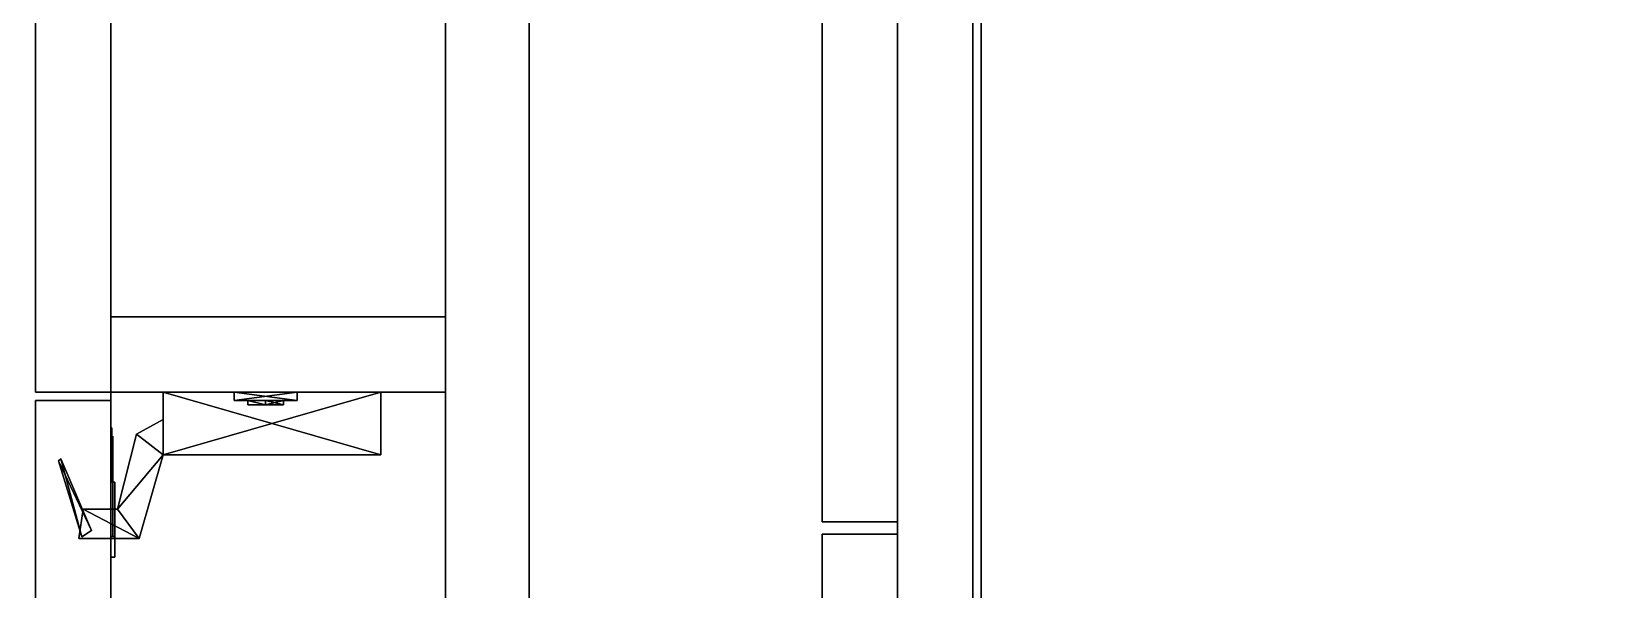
# Model space of a CAD drawing. Extents: x 0 to 4068, y -4475 to 0.
# Drawn here: x 1596 to 1969.8, y -917.3 to -783.7 of the extents above; entities that cross this region are included whole.
import ezdxf

# ---------------------------------------------------------------- set-up
doc = ezdxf.new("R2010")
doc.units = 0
for name, color, linetype in [('LAYER0', 7, 'CONTINUOUS'), ('LAYER102', 253, 'CONTINUOUS'), ('LAYER103', 28, 'CONTINUOUS'), ('LAYER104', 253, 'CONTINUOUS'), ('LAYER105', 253, 'CONTINUOUS'), ('LAYER106', 253, 'CONTINUOUS'), ('LAYER107', 253, 'CONTINUOUS'), ('LAYER108', 253, 'CONTINUOUS'), ('LAYER109', 253, 'CONTINUOUS'), ('LAYER110', 7, 'CONTINUOUS'), ('LAYER112', 7, 'CONTINUOUS'), ('LAYER114', 7, 'CONTINUOUS'), ('LAYER115', 7, 'CONTINUOUS'), ('LAYER12', 7, 'CONTINUOUS'), ('LAYER128', 253, 'CONTINUOUS'), ('LAYER130', 253, 'CONTINUOUS'), ('LAYER132', 253, 'CONTINUOUS'), ('LAYER133', 253, 'CONTINUOUS'), ('LAYER17', 7, 'CONTINUOUS'), ('LAYER207', 253, 'CONTINUOUS'), ('LAYER208', 253, 'CONTINUOUS'), ('LAYER209', 253, 'CONTINUOUS'), ('LAYER210', 253, 'CONTINUOUS'), ('LAYER212', 253, 'CONTINUOUS'), ('LAYER213', 7, 'CONTINUOUS'), ('LAYER214', 7, 'CONTINUOUS'), ('LAYER215', 7, 'CONTINUOUS'), ('LAYER216', 7, 'CONTINUOUS'), ('LAYER217', 7, 'CONTINUOUS'), ('LAYER218', 7, 'CONTINUOUS'), ('LAYER24', 2, 'CONTINUOUS'), ('LAYER31', 45, 'CONTINUOUS'), ('LAYER33', 45, 'CONTINUOUS'), ('LAYER36', 45, 'CONTINUOUS'), ('LAYER49', 45, 'CONTINUOUS'), ('LAYER5', 7, 'CONTINUOUS'), ('LAYER51', 45, 'CONTINUOUS'), ('LAYER54', 45, 'CONTINUOUS')]:
    doc.layers.add(name, color=color, linetype=linetype)

msp = doc.modelspace()

# ---------------------------------------------------------------- linework, layer by layer
at = {"layer": 'LAYER0', "invisible_edges": 1}
for points in [[(4068, 0), (0, -4475), (0, 0), (4068, 0)], [(0, -4475), (4068, 0), (4068, -4475), (0, -4475)]]:
    msp.add_3dface(points, dxfattribs=at)
at = {"layer": 'LAYER102'}
for points in [[(1679.5, -870, 249.217), (1627.5, -885, 249.217), (1627.5, -870, 249.217), (1679.5, -870, 249.217)], [(1679.5, -885, 249.217), (1627.5, -885, 249.217), (1679.5, -870, 249.217), (1679.5, -885, 249.217)], [(1627.5, -870, 262.783), (1679.5, -885, 262.783), (1679.5, -870, 262.783), (1627.5, -870, 262.783)], [(1627.5, -885, 262.783), (1679.5, -885, 262.783), (1627.5, -870, 262.783), (1627.5, -885, 262.783)], [(1679.5, -870, 763.217), (1627.5, -885, 763.217), (1627.5, -870, 763.217), (1679.5, -870, 763.217)], [(1679.5, -885, 763.217), (1627.5, -885, 763.217), (1679.5, -870, 763.217), (1679.5, -885, 763.217)], [(1627.5, -870, 776.783), (1679.5, -885, 776.783), (1679.5, -870, 776.783), (1627.5, -870, 776.783)], [(1627.5, -885, 776.783), (1679.5, -885, 776.783), (1627.5, -870, 776.783), (1627.5, -885, 776.783)], [(1659.5, -870, 282), (1644.5, -870, 282), (1644.5, -872, 282), (1659.5, -870, 282)], [(1659.5, -872, 282), (1659.5, -870, 282), (1644.5, -872, 282), (1659.5, -872, 282)], [(1644.5, -870, 230), (1659.5, -870, 230), (1659.5, -872, 230), (1644.5, -870, 230)], [(1644.5, -872, 230), (1644.5, -870, 230), (1659.5, -872, 230), (1644.5, -872, 230)], [(1644.5, -872, 282), (1644.5, -870, 282), (1644.5, -870, 230), (1644.5, -872, 282)], [(1644.5, -872, 230), (1644.5, -872, 282), (1644.5, -870, 230), (1644.5, -872, 230)], [(1659.5, -870, 796), (1644.5, -870, 796), (1644.5, -872, 796), (1659.5, -870, 796)], [(1659.5, -872, 796), (1659.5, -870, 796), (1644.5, -872, 796), (1659.5, -872, 796)], [(1644.5, -870, 744), (1659.5, -870, 744), (1659.5, -872, 744), (1644.5, -870, 744)], [(1644.5, -872, 744), (1644.5, -870, 744), (1659.5, -872, 744), (1644.5, -872, 744)], [(1644.5, -872, 796), (1644.5, -870, 796), (1644.5, -870, 744), (1644.5, -872, 796)], [(1644.5, -872, 744), (1644.5, -872, 796), (1644.5, -870, 744), (1644.5, -872, 744)], [(1659.5, -870, 230), (1659.5, -870, 282), (1659.5, -872, 282), (1659.5, -870, 230)], [(1659.5, -872, 230), (1659.5, -870, 230), (1659.5, -872, 282), (1659.5, -872, 230)], [(1659.5, -870, 744), (1659.5, -870, 796), (1659.5, -872, 796), (1659.5, -870, 744)], [(1659.5, -872, 744), (1659.5, -870, 744), (1659.5, -872, 796), (1659.5, -872, 744)], [(1679.5, -870, 262.783), (1679.5, -885, 249.217), (1679.5, -870, 249.217), (1679.5, -870, 262.783)], [(1679.5, -885, 262.783), (1679.5, -885, 249.217), (1679.5, -870, 262.783), (1679.5, -885, 262.783)], [(1679.5, -870, 776.783), (1679.5, -885, 763.217), (1679.5, -870, 763.217), (1679.5, -870, 776.783)], [(1679.5, -885, 776.783), (1679.5, -885, 763.217), (1679.5, -870, 776.783), (1679.5, -885, 776.783)], [(1659.5, -872, 282), (1644.5, -872, 282), (1644.5, -872, 230), (1659.5, -872, 282)], [(1659.5, -872, 230), (1659.5, -872, 282), (1644.5, -872, 230), (1659.5, -872, 230)], [(1659.5, -872, 796), (1644.5, -872, 796), (1644.5, -872, 744), (1659.5, -872, 796)], [(1659.5, -872, 744), (1659.5, -872, 796), (1644.5, -872, 744), (1659.5, -872, 744)], [(1647.76, -872, 274.087), (1652, -873, 269.294), (1647.76, -873, 274.087), (1647.76, -872, 274.087)], [(1652, -872, 269.294), (1652, -873, 269.294), (1647.76, -872, 274.087), (1652, -872, 269.294)], [(1647.76, -872, 274.087), (1652, -872, 269.294), (1652, -872, 278.88), (1647.76, -872, 274.087)], [(1647.76, -872, 274.087), (1652, -873, 278.88), (1652, -872, 278.88), (1647.76, -872, 274.087)], [(1647.76, -873, 274.087), (1652, -873, 278.88), (1647.76, -872, 274.087), (1647.76, -873, 274.087)], [(1647.76, -872, 237.913), (1652, -873, 233.12), (1647.76, -873, 237.913), (1647.76, -872, 237.913)], [(1652, -872, 233.12), (1652, -873, 233.12), (1647.76, -872, 237.913), (1652, -872, 233.12)], [(1647.76, -872, 237.913), (1652, -872, 233.12), (1652, -872, 242.706), (1647.76, -872, 237.913)], [(1647.76, -872, 237.913), (1652, -873, 242.706), (1652, -872, 242.706), (1647.76, -872, 237.913)], [(1647.76, -873, 237.913), (1652, -873, 242.706), (1647.76, -872, 237.913), (1647.76, -873, 237.913)], [(1647.76, -872, 788.087), (1652, -873, 783.294), (1647.76, -873, 788.087), (1647.76, -872, 788.087)], [(1652, -872, 783.294), (1652, -873, 783.294), (1647.76, -872, 788.087), (1652, -872, 783.294)], [(1647.76, -872, 788.087), (1652, -872, 783.294), (1652, -872, 792.88), (1647.76, -872, 788.087)], [(1647.76, -872, 788.087), (1652, -873, 792.88), (1652, -872, 792.88), (1647.76, -872, 788.087)], [(1647.76, -873, 788.087), (1652, -873, 792.88), (1647.76, -872, 788.087), (1647.76, -873, 788.087)], [(1647.76, -872, 751.913), (1652, -873, 747.12), (1647.76, -873, 751.913), (1647.76, -872, 751.913)], [(1652, -872, 747.12), (1652, -873, 747.12), (1647.76, -872, 751.913), (1652, -872, 747.12)], [(1647.76, -872, 751.913), (1652, -872, 747.12), (1652, -872, 756.706), (1647.76, -872, 751.913)], [(1647.76, -872, 751.913), (1652, -873, 756.706), (1652, -872, 756.706), (1647.76, -872, 751.913)], [(1647.76, -873, 751.913), (1652, -873, 756.706), (1647.76, -872, 751.913), (1647.76, -873, 751.913)], [(1647.76, -873, 274.087), (1656.24, -873, 274.087), (1652, -873, 278.88), (1647.76, -873, 274.087)], [(1652, -873, 269.294), (1656.24, -873, 274.087), (1647.76, -873, 274.087), (1652, -873, 269.294)], [(1647.76, -873, 237.913), (1656.24, -873, 237.913), (1652, -873, 242.706), (1647.76, -873, 237.913)], [(1652, -873, 233.12), (1656.24, -873, 237.913), (1647.76, -873, 237.913), (1652, -873, 233.12)], [(1647.76, -873, 788.087), (1656.24, -873, 788.087), (1652, -873, 792.88), (1647.76, -873, 788.087)], [(1652, -873, 783.294), (1656.24, -873, 788.087), (1647.76, -873, 788.087), (1652, -873, 783.294)], [(1647.76, -873, 751.913), (1656.24, -873, 751.913), (1652, -873, 756.706), (1647.76, -873, 751.913)], [(1652, -873, 747.12), (1656.24, -873, 751.913), (1647.76, -873, 751.913), (1652, -873, 747.12)], [(1652, -872, 269.294), (1656.24, -873, 274.087), (1652, -873, 269.294), (1652, -872, 269.294)], [(1656.24, -872, 274.087), (1656.24, -873, 274.087), (1652, -872, 269.294), (1656.24, -872, 274.087)], [(1656.24, -872, 274.087), (1652, -873, 278.88), (1656.24, -873, 274.087), (1656.24, -872, 274.087)], [(1652, -872, 278.88), (1652, -873, 278.88), (1656.24, -872, 274.087), (1652, -872, 278.88)], [(1652, -872, 269.294), (1656.24, -872, 274.087), (1652, -872, 278.88), (1652, -872, 269.294)], [(1652, -872, 233.12), (1656.24, -873, 237.913), (1652, -873, 233.12), (1652, -872, 233.12)], [(1656.24, -872, 237.913), (1656.24, -873, 237.913), (1652, -872, 233.12), (1656.24, -872, 237.913)], [(1656.24, -872, 237.913), (1652, -873, 242.706), (1656.24, -873, 237.913), (1656.24, -872, 237.913)], [(1652, -872, 242.706), (1652, -873, 242.706), (1656.24, -872, 237.913), (1652, -872, 242.706)], [(1652, -872, 233.12), (1656.24, -872, 237.913), (1652, -872, 242.706), (1652, -872, 233.12)], [(1652, -872, 783.294), (1656.24, -873, 788.087), (1652, -873, 783.294), (1652, -872, 783.294)], [(1656.24, -872, 788.087), (1656.24, -873, 788.087), (1652, -872, 783.294), (1656.24, -872, 788.087)], [(1656.24, -872, 788.087), (1652, -873, 792.88), (1656.24, -873, 788.087), (1656.24, -872, 788.087)], [(1652, -872, 792.88), (1652, -873, 792.88), (1656.24, -872, 788.087), (1652, -872, 792.88)], [(1652, -872, 783.294), (1656.24, -872, 788.087), (1652, -872, 792.88), (1652, -872, 783.294)], [(1652, -872, 747.12), (1656.24, -873, 751.913), (1652, -873, 747.12), (1652, -872, 747.12)], [(1656.24, -872, 751.913), (1656.24, -873, 751.913), (1652, -872, 747.12), (1656.24, -872, 751.913)], [(1656.24, -872, 751.913), (1652, -873, 756.706), (1656.24, -873, 751.913), (1656.24, -872, 751.913)], [(1652, -872, 756.706), (1652, -873, 756.706), (1656.24, -872, 751.913), (1652, -872, 756.706)], [(1652, -872, 747.12), (1656.24, -872, 751.913), (1652, -872, 756.706), (1652, -872, 747.12)], [(1627.5, -876.5, 262.783), (1621.16, -880.04, 262.783), (1627.5, -885, 262.783), (1627.5, -876.5, 262.783)], [(1627.5, -876.5, 249.217), (1627.5, -885, 249.217), (1621.16, -880.04, 249.217), (1627.5, -876.5, 249.217)], [(1627.5, -876.5, 776.783), (1621.16, -880.04, 776.783), (1627.5, -885, 776.783), (1627.5, -876.5, 776.783)], [(1627.5, -876.5, 763.217), (1627.5, -885, 763.217), (1621.16, -880.04, 763.217), (1627.5, -876.5, 763.217)], [(1616.62, -898, 262.783), (1627.5, -885, 262.783), (1621.16, -880.04, 262.783), (1616.62, -898, 262.783)], [(1616.62, -898, 249.217), (1621.16, -880.04, 249.217), (1627.5, -885, 249.217), (1616.62, -898, 249.217)], [(1616.62, -898, 776.783), (1627.5, -885, 776.783), (1621.16, -880.04, 776.783), (1616.62, -898, 776.783)], [(1616.62, -898, 763.217), (1621.16, -880.04, 763.217), (1627.5, -885, 763.217), (1616.62, -898, 763.217)], [(1610.42, -903.07, 250.348), (1602.5, -886.41, 250.348), (1603.08, -885.91, 250.348), (1610.42, -903.07, 250.348)], [(1602.5, -886.41, 261.652), (1608.04, -904.57, 261.652), (1603.08, -885.91, 261.652), (1602.5, -886.41, 261.652)], [(1610.42, -903.07, 764.348), (1602.5, -886.41, 764.348), (1603.08, -885.91, 764.348), (1610.42, -903.07, 764.348)], [(1602.5, -886.41, 775.652), (1608.04, -904.57, 775.652), (1603.08, -885.91, 775.652), (1602.5, -886.41, 775.652)], [(1603.08, -885.91, 261.652), (1608.04, -904.57, 261.652), (1610.42, -903.07, 261.652), (1603.08, -885.91, 261.652)], [(1603.08, -885.91, 775.652), (1608.04, -904.57, 775.652), (1610.42, -903.07, 775.652), (1603.08, -885.91, 775.652)], [(1621.77, -905, 262.783), (1627.5, -885, 262.783), (1616.62, -898, 262.783), (1621.77, -905, 262.783)], [(1621.77, -905, 249.217), (1616.62, -898, 249.217), (1627.5, -885, 249.217), (1621.77, -905, 249.217)], [(1621.77, -905, 776.783), (1627.5, -885, 776.783), (1616.62, -898, 776.783), (1621.77, -905, 776.783)], [(1621.77, -905, 763.217), (1616.62, -898, 763.217), (1627.5, -885, 763.217), (1621.77, -905, 763.217)], [(1627.5, -885, 249.217), (1621.77, -905, 262.783), (1621.77, -905, 249.217), (1627.5, -885, 249.217)], [(1627.5, -885, 262.783), (1621.77, -905, 262.783), (1627.5, -885, 249.217), (1627.5, -885, 262.783)], [(1627.5, -885, 763.217), (1621.77, -905, 776.783), (1621.77, -905, 763.217), (1627.5, -885, 763.217)], [(1627.5, -885, 776.783), (1621.77, -905, 776.783), (1627.5, -885, 763.217), (1627.5, -885, 776.783)], [(1679.5, -885, 249.217), (1627.5, -885, 262.783), (1627.5, -885, 249.217), (1679.5, -885, 249.217)], [(1679.5, -885, 262.783), (1627.5, -885, 262.783), (1679.5, -885, 249.217), (1679.5, -885, 262.783)], [(1679.5, -885, 763.217), (1627.5, -885, 776.783), (1627.5, -885, 763.217), (1679.5, -885, 763.217)], [(1679.5, -885, 776.783), (1627.5, -885, 776.783), (1679.5, -885, 763.217), (1679.5, -885, 776.783)], [(1608.04, -904.57, 250.348), (1602.5, -886.41, 250.348), (1610.42, -903.07, 250.348), (1608.04, -904.57, 250.348)], [(1608.04, -904.57, 250.348), (1602.5, -886.41, 261.652), (1602.5, -886.41, 250.348), (1608.04, -904.57, 250.348)], [(1608.04, -904.57, 261.652), (1602.5, -886.41, 261.652), (1608.04, -904.57, 250.348), (1608.04, -904.57, 261.652)], [(1608.04, -904.57, 764.348), (1602.5, -886.41, 764.348), (1610.42, -903.07, 764.348), (1608.04, -904.57, 764.348)], [(1608.04, -904.57, 764.348), (1602.5, -886.41, 775.652), (1602.5, -886.41, 764.348), (1608.04, -904.57, 764.348)], [(1608.04, -904.57, 775.652), (1602.5, -886.41, 775.652), (1608.04, -904.57, 764.348), (1608.04, -904.57, 775.652)], [(1608.4, -898, 262.783), (1607.4, -905, 262.783), (1621.77, -905, 262.783), (1608.4, -898, 262.783)], [(1608.4, -898, 249.217), (1621.77, -905, 249.217), (1607.4, -905, 249.217), (1608.4, -898, 249.217)], [(1608.4, -898, 776.783), (1607.4, -905, 776.783), (1621.77, -905, 776.783), (1608.4, -898, 776.783)], [(1608.4, -898, 763.217), (1621.77, -905, 763.217), (1607.4, -905, 763.217), (1608.4, -898, 763.217)], [(1616.62, -898, 262.783), (1608.4, -898, 262.783), (1621.77, -905, 262.783), (1616.62, -898, 262.783)], [(1616.62, -898, 249.217), (1621.77, -905, 249.217), (1608.4, -898, 249.217), (1616.62, -898, 249.217)], [(1616.62, -898, 776.783), (1608.4, -898, 776.783), (1621.77, -905, 776.783), (1616.62, -898, 776.783)], [(1616.62, -898, 763.217), (1621.77, -905, 763.217), (1608.4, -898, 763.217), (1616.62, -898, 763.217)], [(1607.4, -905, 249.217), (1621.77, -905, 249.217), (1621.77, -905, 262.783), (1607.4, -905, 249.217)], [(1607.4, -905, 262.783), (1607.4, -905, 249.217), (1621.77, -905, 262.783), (1607.4, -905, 262.783)], [(1607.4, -905, 763.217), (1621.77, -905, 763.217), (1621.77, -905, 776.783), (1607.4, -905, 763.217)], [(1607.4, -905, 776.783), (1607.4, -905, 763.217), (1621.77, -905, 776.783), (1607.4, -905, 776.783)]]:
    msp.add_3dface(points, dxfattribs=at)
at = {"layer": 'LAYER103'}
for points, invisible_edges in [([(1615.5, -880.5, 261.5), (1615.5, -880.5, 250.5), (1615.5, -887.5, 250.5), (1615.5, -887.29, 261.317)], 4), ([(1615.5, -880.5, 775.5), (1615.5, -880.5, 764.5), (1615.5, -887.5, 764.5), (1615.5, -887.29, 775.317)], 4), ([(1615.5, -887.29, 261.317), (1615.5, -887.5, 250.5), (1615.5, -891.5, 247), (1615.5, -891.5, 265)], 5), ([(1615.5, -887.29, 775.317), (1615.5, -887.5, 764.5), (1615.5, -891.5, 761), (1615.5, -891.5, 779)], 5), ([(1615.5, -891.5, 265), (1615.5, -891.5, 247), (1615.5, -904.5, 247), (1615.5, -904.5, 265)], 1), ([(1615.5, -891.5, 779), (1615.5, -891.5, 761), (1615.5, -904.5, 761), (1615.5, -904.5, 779)], 1)]:
    msp.add_3dface(points, dxfattribs=dict(at, invisible_edges=invisible_edges))
at = {"layer": 'LAYER104', "invisible_edges": 1}
for points in [[(1803, -901, 1708), (1803, -529.5, 2362), (1803, -901, 2362), (1803, -901, 1708)], [(1803, -529.5, 2362), (1803, -901, 1708), (1803, -529.5, 1708), (1803, -529.5, 2362)], [(1615, -1310.5, 156), (1615, -872, 870), (1615, -1310.5, 870), (1615, -1310.5, 156)], [(1615, -872, 870), (1615, -1310.5, 156), (1615, -872, 156), (1615, -872, 870)], [(1803, -904, 2362), (1803, -1275.5, 1708), (1803, -904, 1708), (1803, -904, 2362)], [(1803, -1275.5, 1708), (1803, -904, 2362), (1803, -1275.5, 2362), (1803, -1275.5, 1708)]]:
    msp.add_3dface(points, dxfattribs=at)
at = {"layer": 'LAYER105', "invisible_edges": 1}
for points in [[(1803, -901, 1708), (1785, -529.5, 1708), (1803, -529.5, 1708), (1803, -901, 1708)], [(1785, -529.5, 1708), (1803, -901, 1708), (1785, -901, 1708), (1785, -529.5, 1708)], [(1615, -1310.5, 156), (1597, -872, 156), (1615, -872, 156), (1615, -1310.5, 156)], [(1597, -872, 156), (1615, -1310.5, 156), (1597, -1310.5, 156), (1597, -872, 156)], [(1785, -904, 1708), (1803, -1275.5, 1708), (1785, -1275.5, 1708), (1785, -904, 1708)], [(1803, -1275.5, 1708), (1785, -904, 1708), (1803, -904, 1708), (1803, -1275.5, 1708)]]:
    msp.add_3dface(points, dxfattribs=at)
at = {"layer": 'LAYER106', "invisible_edges": 1}
for points in [[(1597, -872, 156), (1615, -872, 870), (1615, -872, 156), (1597, -872, 156)], [(1615, -872, 870), (1597, -872, 156), (1597, -872, 870), (1615, -872, 870)]]:
    msp.add_3dface(points, dxfattribs=at)
at = {"layer": 'LAYER107', "invisible_edges": 1}
for points in [[(1785, -901, 2362), (1803, -529.5, 2362), (1785, -529.5, 2362), (1785, -901, 2362)], [(1803, -529.5, 2362), (1785, -901, 2362), (1803, -901, 2362), (1803, -529.5, 2362)], [(1597, -1310.5, 870), (1615, -872, 870), (1597, -872, 870), (1597, -1310.5, 870)], [(1615, -872, 870), (1597, -1310.5, 870), (1615, -1310.5, 870), (1615, -872, 870)], [(1803, -904, 2362), (1785, -1275.5, 2362), (1803, -1275.5, 2362), (1803, -904, 2362)], [(1785, -1275.5, 2362), (1803, -904, 2362), (1785, -904, 2362), (1785, -1275.5, 2362)]]:
    msp.add_3dface(points, dxfattribs=at)
at = {"layer": 'LAYER108', "invisible_edges": 1}
for points in [[(1785, -901, 2362), (1803, -901, 1708), (1803, -901, 2362), (1785, -901, 2362)], [(1803, -901, 1708), (1785, -901, 2362), (1785, -901, 1708), (1803, -901, 1708)], [(1785, -904, 1708), (1803, -904, 2362), (1803, -904, 1708), (1785, -904, 1708)], [(1803, -904, 2362), (1785, -904, 1708), (1785, -904, 2362), (1803, -904, 2362)]]:
    msp.add_3dface(points, dxfattribs=at)
at = {"layer": 'LAYER109', "invisible_edges": 1}
for points in [[(1785, -529.5, 1708), (1785, -901, 2362), (1785, -529.5, 2362), (1785, -529.5, 1708)], [(1785, -901, 2362), (1785, -529.5, 1708), (1785, -901, 1708), (1785, -901, 2362)], [(1597, -872, 156), (1597, -1310.5, 870), (1597, -872, 870), (1597, -872, 156)], [(1597, -1310.5, 870), (1597, -872, 156), (1597, -1310.5, 156), (1597, -1310.5, 870)], [(1785, -1275.5, 2362), (1785, -904, 1708), (1785, -1275.5, 1708), (1785, -1275.5, 2362)], [(1785, -904, 1708), (1785, -1275.5, 2362), (1785, -904, 2362), (1785, -904, 1708)]]:
    msp.add_3dface(points, dxfattribs=at)
at = {"layer": 'LAYER110', "invisible_edges": 1}
for points in [[(1695, -1294.5, 854.5), (1615, -218, 854.5), (1695, -218, 854.5), (1695, -1294.5, 854.5)], [(1615, -218, 854.5), (1695, -1294.5, 854.5), (1615, -1294.5, 854.5), (1615, -218, 854.5)]]:
    msp.add_3dface(points, dxfattribs=at)
at = {"layer": 'LAYER112', "invisible_edges": 1}
for points in [[(1615, -1294.5, 872.5), (1615, -218, 854.5), (1615, -1294.5, 854.5), (1615, -1294.5, 872.5)], [(1615, -218, 854.5), (1615, -1294.5, 872.5), (1615, -218, 872.5), (1615, -218, 854.5)]]:
    msp.add_3dface(points, dxfattribs=at)
at = {"layer": 'LAYER114', "invisible_edges": 1}
for points in [[(1695, -218, 872.5), (1695, -1294.5, 854.5), (1695, -218, 854.5), (1695, -218, 872.5)], [(1695, -1294.5, 854.5), (1695, -218, 872.5), (1695, -1294.5, 872.5), (1695, -1294.5, 854.5)]]:
    msp.add_3dface(points, dxfattribs=at)
at = {"layer": 'LAYER115', "invisible_edges": 1}
for points in [[(1615, -1294.5, 872.5), (1695, -218, 872.5), (1615, -218, 872.5), (1615, -1294.5, 872.5)], [(1695, -218, 872.5), (1615, -1294.5, 872.5), (1695, -1294.5, 872.5), (1695, -218, 872.5)]]:
    msp.add_3dface(points, dxfattribs=at)
at = {"layer": 'LAYER12'}
for points, invisible_edges in [([(1581.76, -581.37, 873), (2153, -150, 873), (1627.02, -1329, 873), (1581.76, -581.37, 873)], 7), ([(1627.02, -1329, 873), (2153, -150, 873), (2068, -1329, 873), (1627.02, -1329, 873)], 3), ([(1627.02, -2076, 873), (1580.58, -597.47, 873), (1581.76, -581.37, 873), (1627.02, -2076, 873)], 5), ([(1627.02, -2076, 873), (1581.76, -581.37, 873), (1627.02, -1329, 873), (1627.02, -2076, 873)], 3), ([(1627.02, -2076, 873), (1577.27, -613.05, 873), (1580.58, -597.47, 873), (1627.02, -2076, 873)], 5), ([(1627.02, -2076, 873), (1571.59, -627.83, 873), (1577.27, -613.05, 873), (1627.02, -2076, 873)], 5), ([(1567, -2886, 873), (1571.59, -627.83, 873), (1627.02, -2076, 873), (1567, -2886, 873)], 7)]:
    msp.add_3dface(points, dxfattribs=dict(at, invisible_edges=invisible_edges))
at = {"layer": 'LAYER128', "invisible_edges": 1}
for points in [[(1821, -2882.5, 2425), (1821, -527.5, 2365), (1821, -527.5, 2425), (1821, -2882.5, 2425)], [(1821, -527.5, 2365), (1821, -2882.5, 2425), (1821, -2882.5, 2365), (1821, -527.5, 2365)]]:
    msp.add_3dface(points, dxfattribs=at)
at = {"layer": 'LAYER130', "invisible_edges": 1}
for points in [[(1803, -2882.5, 2365), (1821, -527.5, 2365), (1821, -2882.5, 2365), (1803, -2882.5, 2365)], [(1821, -527.5, 2365), (1803, -2882.5, 2365), (1803, -527.5, 2365), (1821, -527.5, 2365)]]:
    msp.add_3dface(points, dxfattribs=at)
at = {"layer": 'LAYER132', "invisible_edges": 1}
for points in [[(1803, -527.5, 2425), (1821, -2882.5, 2425), (1821, -527.5, 2425), (1803, -527.5, 2425)], [(1821, -2882.5, 2425), (1803, -527.5, 2425), (1803, -2882.5, 2425), (1821, -2882.5, 2425)]]:
    msp.add_3dface(points, dxfattribs=at)
at = {"layer": 'LAYER133', "invisible_edges": 1}
for points in [[(1803, -2882.5, 2365), (1803, -527.5, 2425), (1803, -527.5, 2365), (1803, -2882.5, 2365)], [(1803, -527.5, 2425), (1803, -2882.5, 2365), (1803, -2882.5, 2425), (1803, -527.5, 2425)]]:
    msp.add_3dface(points, dxfattribs=at)
at = {"layer": 'LAYER17'}
for points, invisible_edges in [([(403, -753, 927), (1567, -792, 927), (2133, -753, 927), (403, -753, 927)], 3), ([(2133, -753, 927), (1567, -792, 927), (1627.02, -1329, 927), (2133, -753, 927)], 7), ([(2133, -753, 927), (1627.02, -1329, 927), (2068, -1329, 927), (2133, -753, 927)], 5), ([(1627.02, -1329, 927), (1567, -792, 927), (1627.02, -2076, 927), (1627.02, -1329, 927)], 3), ([(1567, -2886, 927), (1627.02, -2076, 927), (1567, -792, 927), (1567, -2886, 927)], 3)]:
    msp.add_3dface(points, dxfattribs=dict(at, invisible_edges=invisible_edges))
at = {"layer": 'LAYER207', "invisible_edges": 1}
for points in [[(1615, -200, 873), (1615, -870, 153), (1615, -200, 153), (1615, -200, 873)], [(1615, -870, 153), (1615, -200, 873), (1615, -870, 873), (1615, -870, 153)]]:
    msp.add_3dface(points, dxfattribs=at)
at = {"layer": 'LAYER208', "invisible_edges": 1}
for points in [[(1597, -200, 153), (1615, -870, 153), (1597, -870, 153), (1597, -200, 153)], [(1615, -870, 153), (1597, -200, 153), (1615, -200, 153), (1615, -870, 153)]]:
    msp.add_3dface(points, dxfattribs=at)
at = {"layer": 'LAYER209', "invisible_edges": 1}
for points in [[(1597, -870, 873), (1615, -870, 153), (1615, -870, 873), (1597, -870, 873)], [(1615, -870, 153), (1597, -870, 873), (1597, -870, 153), (1615, -870, 153)]]:
    msp.add_3dface(points, dxfattribs=at)
at = {"layer": 'LAYER210', "invisible_edges": 1}
for points in [[(1615, -200, 873), (1597, -870, 873), (1615, -870, 873), (1615, -200, 873)], [(1597, -870, 873), (1615, -200, 873), (1597, -200, 873), (1597, -870, 873)]]:
    msp.add_3dface(points, dxfattribs=at)
at = {"layer": 'LAYER212', "invisible_edges": 1}
for points in [[(1597, -870, 873), (1597, -200, 153), (1597, -870, 153), (1597, -870, 873)], [(1597, -200, 153), (1597, -870, 873), (1597, -200, 873), (1597, -200, 153)]]:
    msp.add_3dface(points, dxfattribs=at)
at = {"layer": 'LAYER213', "invisible_edges": 1}
for points in [[(1615, -852, 854.5), (1695, -852, 172), (1615, -852, 172), (1615, -852, 854.5)], [(1695, -852, 172), (1615, -852, 854.5), (1695, -852, 854.5), (1695, -852, 172)]]:
    msp.add_3dface(points, dxfattribs=at)
at = {"layer": 'LAYER214', "invisible_edges": 1}
for points in [[(1615, -870, 172), (1695, -852, 172), (1695, -870, 172), (1615, -870, 172)], [(1695, -852, 172), (1615, -870, 172), (1615, -852, 172), (1695, -852, 172)]]:
    msp.add_3dface(points, dxfattribs=at)
at = {"layer": 'LAYER215', "invisible_edges": 1}
for points in [[(1695, -870, 854.5), (1695, -852, 172), (1695, -852, 854.5), (1695, -870, 854.5)], [(1695, -852, 172), (1695, -870, 854.5), (1695, -870, 172), (1695, -852, 172)]]:
    msp.add_3dface(points, dxfattribs=at)
at = {"layer": 'LAYER216', "invisible_edges": 1}
for points in [[(1615, -852, 854.5), (1695, -870, 854.5), (1695, -852, 854.5), (1615, -852, 854.5)], [(1695, -870, 854.5), (1615, -852, 854.5), (1615, -870, 854.5), (1695, -870, 854.5)]]:
    msp.add_3dface(points, dxfattribs=at)
at = {"layer": 'LAYER217', "invisible_edges": 1}
for points in [[(1615, -870, 172), (1615, -852, 854.5), (1615, -852, 172), (1615, -870, 172)], [(1615, -852, 854.5), (1615, -870, 172), (1615, -870, 854.5), (1615, -852, 854.5)]]:
    msp.add_3dface(points, dxfattribs=at)
at = {"layer": 'LAYER218', "invisible_edges": 1}
for points in [[(1695, -870, 854.5), (1615, -870, 172), (1695, -870, 172), (1695, -870, 854.5)], [(1615, -870, 172), (1695, -870, 854.5), (1615, -870, 854.5), (1615, -870, 172)]]:
    msp.add_3dface(points, dxfattribs=at)
at = {"layer": 'LAYER24'}
for points, invisible_edges in [([(1615.25, -879.49, 251.025), (1615.25, -878.5, 256), (1615.25, -880.5, 256), (1615.25, -880.5, 250.5)], 10), ([(1615.25, -878.5, 256), (1615.25, -879.49, 260.975), (1615.25, -880.5, 261.5), (1615.25, -880.5, 256)], 10), ([(1615.25, -879.49, 765.025), (1615.25, -878.5, 770), (1615.25, -880.5, 770), (1615.25, -880.5, 764.5)], 10), ([(1615.25, -878.5, 770), (1615.25, -879.49, 774.975), (1615.25, -880.5, 775.5), (1615.25, -880.5, 770)], 10), ([(1615.25, -882.308, 246.808), (1615.25, -879.49, 251.025), (1615.25, -880.5, 250.5), (1615.25, -884, 250.5)], 10), ([(1615.25, -879.49, 260.975), (1615.25, -882.308, 265.192), (1615.25, -884, 261.5), (1615.25, -880.5, 261.5)], 10), ([(1615.25, -882.308, 760.808), (1615.25, -879.49, 765.025), (1615.25, -880.5, 764.5), (1615.25, -884, 764.5)], 10), ([(1615.25, -879.49, 774.975), (1615.25, -882.308, 779.192), (1615.25, -884, 775.5), (1615.25, -880.5, 775.5)], 10), ([(1615.25, -886.525, 243.99), (1615.25, -882.308, 246.808), (1615.25, -884, 250.5), (1615.25, -887.5, 250.5)], 10), ([(1615.25, -882.308, 265.192), (1615.25, -886.525, 268.01), (1615.25, -887.5, 261.5), (1615.25, -884, 261.5)], 10), ([(1615.25, -886.525, 757.99), (1615.25, -882.308, 760.808), (1615.25, -884, 764.5), (1615.25, -887.5, 764.5)], 10), ([(1615.25, -882.308, 779.192), (1615.25, -886.525, 782.01), (1615.25, -887.5, 775.5), (1615.25, -884, 775.5)], 10), ([(1615.25, -891.5, 243), (1615.25, -886.525, 243.99), (1615.25, -887.5, 250.5), (1615.25, -891.5, 247)], 2), ([(1615.25, -886.525, 268.01), (1615.25, -891.5, 269), (1615.25, -891.5, 265), (1615.25, -887.5, 261.5)], 8), ([(1615.25, -891.5, 757), (1615.25, -886.525, 757.99), (1615.25, -887.5, 764.5), (1615.25, -891.5, 761)], 2), ([(1615.25, -886.525, 782.01), (1615.25, -891.5, 783), (1615.25, -891.5, 779), (1615.25, -887.5, 775.5)], 8), ([(1616, -909.5, 235), (1616, -904.5, 247), (1616, -891.5, 247), (1616, -891.5, 235)], 1), ([(1616, -909.5, 277), (1616, -904.5, 265), (1616, -891.5, 265), (1616, -891.5, 277)], 1), ([(1616, -909.5, 749), (1616, -904.5, 761), (1616, -891.5, 761), (1616, -891.5, 749)], 1), ([(1616, -909.5, 791), (1616, -904.5, 779), (1616, -891.5, 779), (1616, -891.5, 791)], 1), ([(1616, -909.5, 277), (1616, -909.5, 235), (1616, -904.5, 247), (1616, -904.5, 265)], 10), ([(1616, -909.5, 791), (1616, -909.5, 749), (1616, -904.5, 761), (1616, -904.5, 779)], 10)]:
    msp.add_3dface(points, dxfattribs=dict(at, invisible_edges=invisible_edges))
for points in [[(1615, -891.5, 247), (1615, -891.5, 235), (1615, -891.5, 247)], [(1615, -891.5, 265), (1615, -891.5, 277), (1615, -891.5, 265)], [(1616, -904.5, 247), (1615, -904.5, 247), (1615, -891.5, 247), (1616, -891.5, 247)], [(1616, -891.5, 247), (1615, -891.5, 247), (1615, -891.5, 235), (1616, -891.5, 235)], [(1616, -891.5, 235), (1615, -891.5, 235), (1615, -909.5, 235), (1616, -909.5, 235)], [(1616, -904.5, 265), (1615, -904.5, 265), (1615, -891.5, 265), (1616, -891.5, 265)], [(1616, -891.5, 265), (1615, -891.5, 265), (1615, -891.5, 277), (1616, -891.5, 277)], [(1616, -891.5, 277), (1615, -891.5, 277), (1615, -909.5, 277), (1616, -909.5, 277)], [(1615, -909.5, 235), (1615, -891.5, 235), (1615, -891.5, 277), (1615, -909.5, 277)], [(1615, -891.5, 761), (1615, -891.5, 749), (1615, -891.5, 761)], [(1615, -891.5, 779), (1615, -891.5, 791), (1615, -891.5, 779)], [(1616, -904.5, 761), (1615, -904.5, 761), (1615, -891.5, 761), (1616, -891.5, 761)], [(1616, -891.5, 761), (1615, -891.5, 761), (1615, -891.5, 749), (1616, -891.5, 749)], [(1616, -891.5, 749), (1615, -891.5, 749), (1615, -909.5, 749), (1616, -909.5, 749)], [(1616, -904.5, 779), (1615, -904.5, 779), (1615, -891.5, 779), (1616, -891.5, 779)], [(1616, -891.5, 779), (1615, -891.5, 779), (1615, -891.5, 791), (1616, -891.5, 791)], [(1616, -891.5, 791), (1615, -891.5, 791), (1615, -909.5, 791), (1616, -909.5, 791)], [(1615, -909.5, 749), (1615, -891.5, 749), (1615, -891.5, 791), (1615, -909.5, 791)], [(1616, -909.5, 235), (1616, -891.5, 235), (1616, -891.5, 235), (1616, -909.5, 235)], [(1616, -909.5, 277), (1616, -891.5, 277), (1616, -891.5, 277), (1616, -909.5, 277)], [(1616, -909.5, 749), (1616, -891.5, 749), (1616, -891.5, 749), (1616, -909.5, 749)], [(1616, -909.5, 791), (1616, -891.5, 791), (1616, -891.5, 791), (1616, -909.5, 791)], [(1615, -904.5, 247), (1615, -904.5, 265), (1615, -904.5, 247)], [(1616, -904.5, 247), (1615, -904.5, 247), (1615, -904.5, 265), (1616, -904.5, 265)], [(1615, -904.5, 761), (1615, -904.5, 779), (1615, -904.5, 761)], [(1616, -904.5, 761), (1615, -904.5, 761), (1615, -904.5, 779), (1616, -904.5, 779)], [(1616, -909.5, 277), (1615, -909.5, 277), (1616, -909.5, 277)], [(1615, -909.5, 235), (1615, -909.5, 277), (1616, -909.5, 277), (1616, -909.5, 235)], [(1616, -909.5, 791), (1615, -909.5, 791), (1616, -909.5, 791)], [(1615, -909.5, 749), (1615, -909.5, 791), (1616, -909.5, 791), (1616, -909.5, 749)]]:
    msp.add_3dface(points, dxfattribs=at)
at = {"layer": 'LAYER31', "invisible_edges": 1}
for points in [[(2133, -1294.5, 154), (1615, -218, 154), (2133, -218, 154), (2133, -1294.5, 154)], [(1615, -218, 154), (2133, -1294.5, 154), (1615, -1294.5, 154), (1615, -218, 154)], [(2153, -545.5, 2364), (1803, -1259.5, 2364), (2153, -1259.5, 2364), (2153, -545.5, 2364)], [(1803, -1259.5, 2364), (2153, -545.5, 2364), (1803, -545.5, 2364), (1803, -1259.5, 2364)], [(2153, -1259.5, 1706), (1803, -545.5, 1706), (2153, -545.5, 1706), (2153, -1259.5, 1706)], [(1803, -545.5, 1706), (2153, -1259.5, 1706), (1803, -1259.5, 1706), (1803, -545.5, 1706)]]:
    msp.add_3dface(points, dxfattribs=at)
at = {"layer": 'LAYER33', "invisible_edges": 1}
for points in [[(1615, -1294.5, 172), (1615, -218, 154), (1615, -1294.5, 154), (1615, -1294.5, 172)], [(1615, -218, 154), (1615, -1294.5, 172), (1615, -218, 172), (1615, -218, 154)], [(1803, -545.5, 2346), (1803, -1259.5, 2364), (1803, -545.5, 2364), (1803, -545.5, 2346)], [(1803, -1259.5, 2364), (1803, -545.5, 2346), (1803, -1259.5, 2346), (1803, -1259.5, 2364)], [(1803, -1259.5, 1724), (1803, -545.5, 1706), (1803, -1259.5, 1706), (1803, -1259.5, 1724)], [(1803, -545.5, 1706), (1803, -1259.5, 1724), (1803, -545.5, 1724), (1803, -545.5, 1706)]]:
    msp.add_3dface(points, dxfattribs=at)
at = {"layer": 'LAYER36', "invisible_edges": 1}
for points in [[(1615, -1294.5, 172), (2133, -218, 172), (1615, -218, 172), (1615, -1294.5, 172)], [(2133, -218, 172), (1615, -1294.5, 172), (2133, -1294.5, 172), (2133, -218, 172)], [(1803, -545.5, 2346), (2153, -1259.5, 2346), (1803, -1259.5, 2346), (1803, -545.5, 2346)], [(2153, -1259.5, 2346), (1803, -545.5, 2346), (2153, -545.5, 2346), (2153, -1259.5, 2346)], [(1803, -1259.5, 1724), (2153, -545.5, 1724), (1803, -545.5, 1724), (1803, -1259.5, 1724)], [(2153, -545.5, 1724), (1803, -1259.5, 1724), (2153, -1259.5, 1724), (2153, -545.5, 1724)]]:
    msp.add_3dface(points, dxfattribs=at)
at = {"layer": 'LAYER49', "invisible_edges": 1}
for points in [[(2108.4, -1294.5, 504), (1715, -218, 504), (2108.4, -218, 504), (2108.4, -1294.5, 504)], [(1715, -218, 504), (2108.4, -1294.5, 504), (1715, -1294.5, 504), (1715, -218, 504)], [(2128.4, -1259.5, 2026), (1823, -545.5, 2026), (2128.4, -545.5, 2026), (2128.4, -1259.5, 2026)], [(1823, -545.5, 2026), (2128.4, -1259.5, 2026), (1823, -1259.5, 2026), (1823, -545.5, 2026)]]:
    msp.add_3dface(points, dxfattribs=at)
at = {"layer": 'LAYER5', "invisible_edges": 1}
for points in [[(4068, -4475, 5), (0, 0, 5), (0, -4475, 5), (4068, -4475, 5)], [(0, 0, 5), (4068, -4475, 5), (4068, 0, 5), (0, 0, 5)]]:
    msp.add_3dface(points, dxfattribs=at)
at = {"layer": 'LAYER51', "invisible_edges": 1}
for points in [[(1715, -1294.5, 522), (1715, -218, 504), (1715, -1294.5, 504), (1715, -1294.5, 522)], [(1715, -218, 504), (1715, -1294.5, 522), (1715, -218, 522), (1715, -218, 504)], [(1823, -1259.5, 2044), (1823, -545.5, 2026), (1823, -1259.5, 2026), (1823, -1259.5, 2044)], [(1823, -545.5, 2026), (1823, -1259.5, 2044), (1823, -545.5, 2044), (1823, -545.5, 2026)]]:
    msp.add_3dface(points, dxfattribs=at)
at = {"layer": 'LAYER54', "invisible_edges": 1}
for points in [[(1715, -1294.5, 522), (2108.4, -218, 522), (1715, -218, 522), (1715, -1294.5, 522)], [(2108.4, -218, 522), (1715, -1294.5, 522), (2108.4, -1294.5, 522), (2108.4, -218, 522)], [(1823, -1259.5, 2044), (2128.4, -545.5, 2044), (1823, -545.5, 2044), (1823, -1259.5, 2044)], [(2128.4, -545.5, 2044), (1823, -1259.5, 2044), (2128.4, -1259.5, 2044), (2128.4, -545.5, 2044)]]:
    msp.add_3dface(points, dxfattribs=at)

# ---------------------------------------------------------------- meshes
at = {"layer": 'LAYER24'}
mesh = msp.add_polymesh((2, 9), dxfattribs=at)
for k, corner in enumerate([(1615.25, -891.5, 243), (1615.25, -886.525, 243.99), (1615.25, -882.308, 246.808), (1615.25, -879.49, 251.025), (1615.25, -878.5, 256), (1615.25, -879.49, 260.975), (1615.25, -882.308, 265.192), (1615.25, -886.525, 268.01), (1615.25, -891.5, 269), (1615, -891.5, 243), (1615, -886.525, 243.99), (1615, -882.308, 246.808), (1615, -879.49, 251.025), (1615, -878.5, 256), (1615, -879.49, 260.975), (1615, -882.308, 265.192), (1615, -886.525, 268.01), (1615, -891.5, 269)]):
    mesh.set_mesh_vertex(divmod(k, 9), corner)
mesh = msp.add_polymesh((2, 9), dxfattribs=at)
for k, corner in enumerate([(1615.25, -891.5, 757), (1615.25, -886.525, 757.99), (1615.25, -882.308, 760.808), (1615.25, -879.49, 765.025), (1615.25, -878.5, 770), (1615.25, -879.49, 774.975), (1615.25, -882.308, 779.192), (1615.25, -886.525, 782.01), (1615.25, -891.5, 783), (1615, -891.5, 757), (1615, -886.525, 757.99), (1615, -882.308, 760.808), (1615, -879.49, 765.025), (1615, -878.5, 770), (1615, -879.49, 774.975), (1615, -882.308, 779.192), (1615, -886.525, 782.01), (1615, -891.5, 783)]):
    mesh.set_mesh_vertex(divmod(k, 9), corner)

doc.saveas('drawing.dxf')
